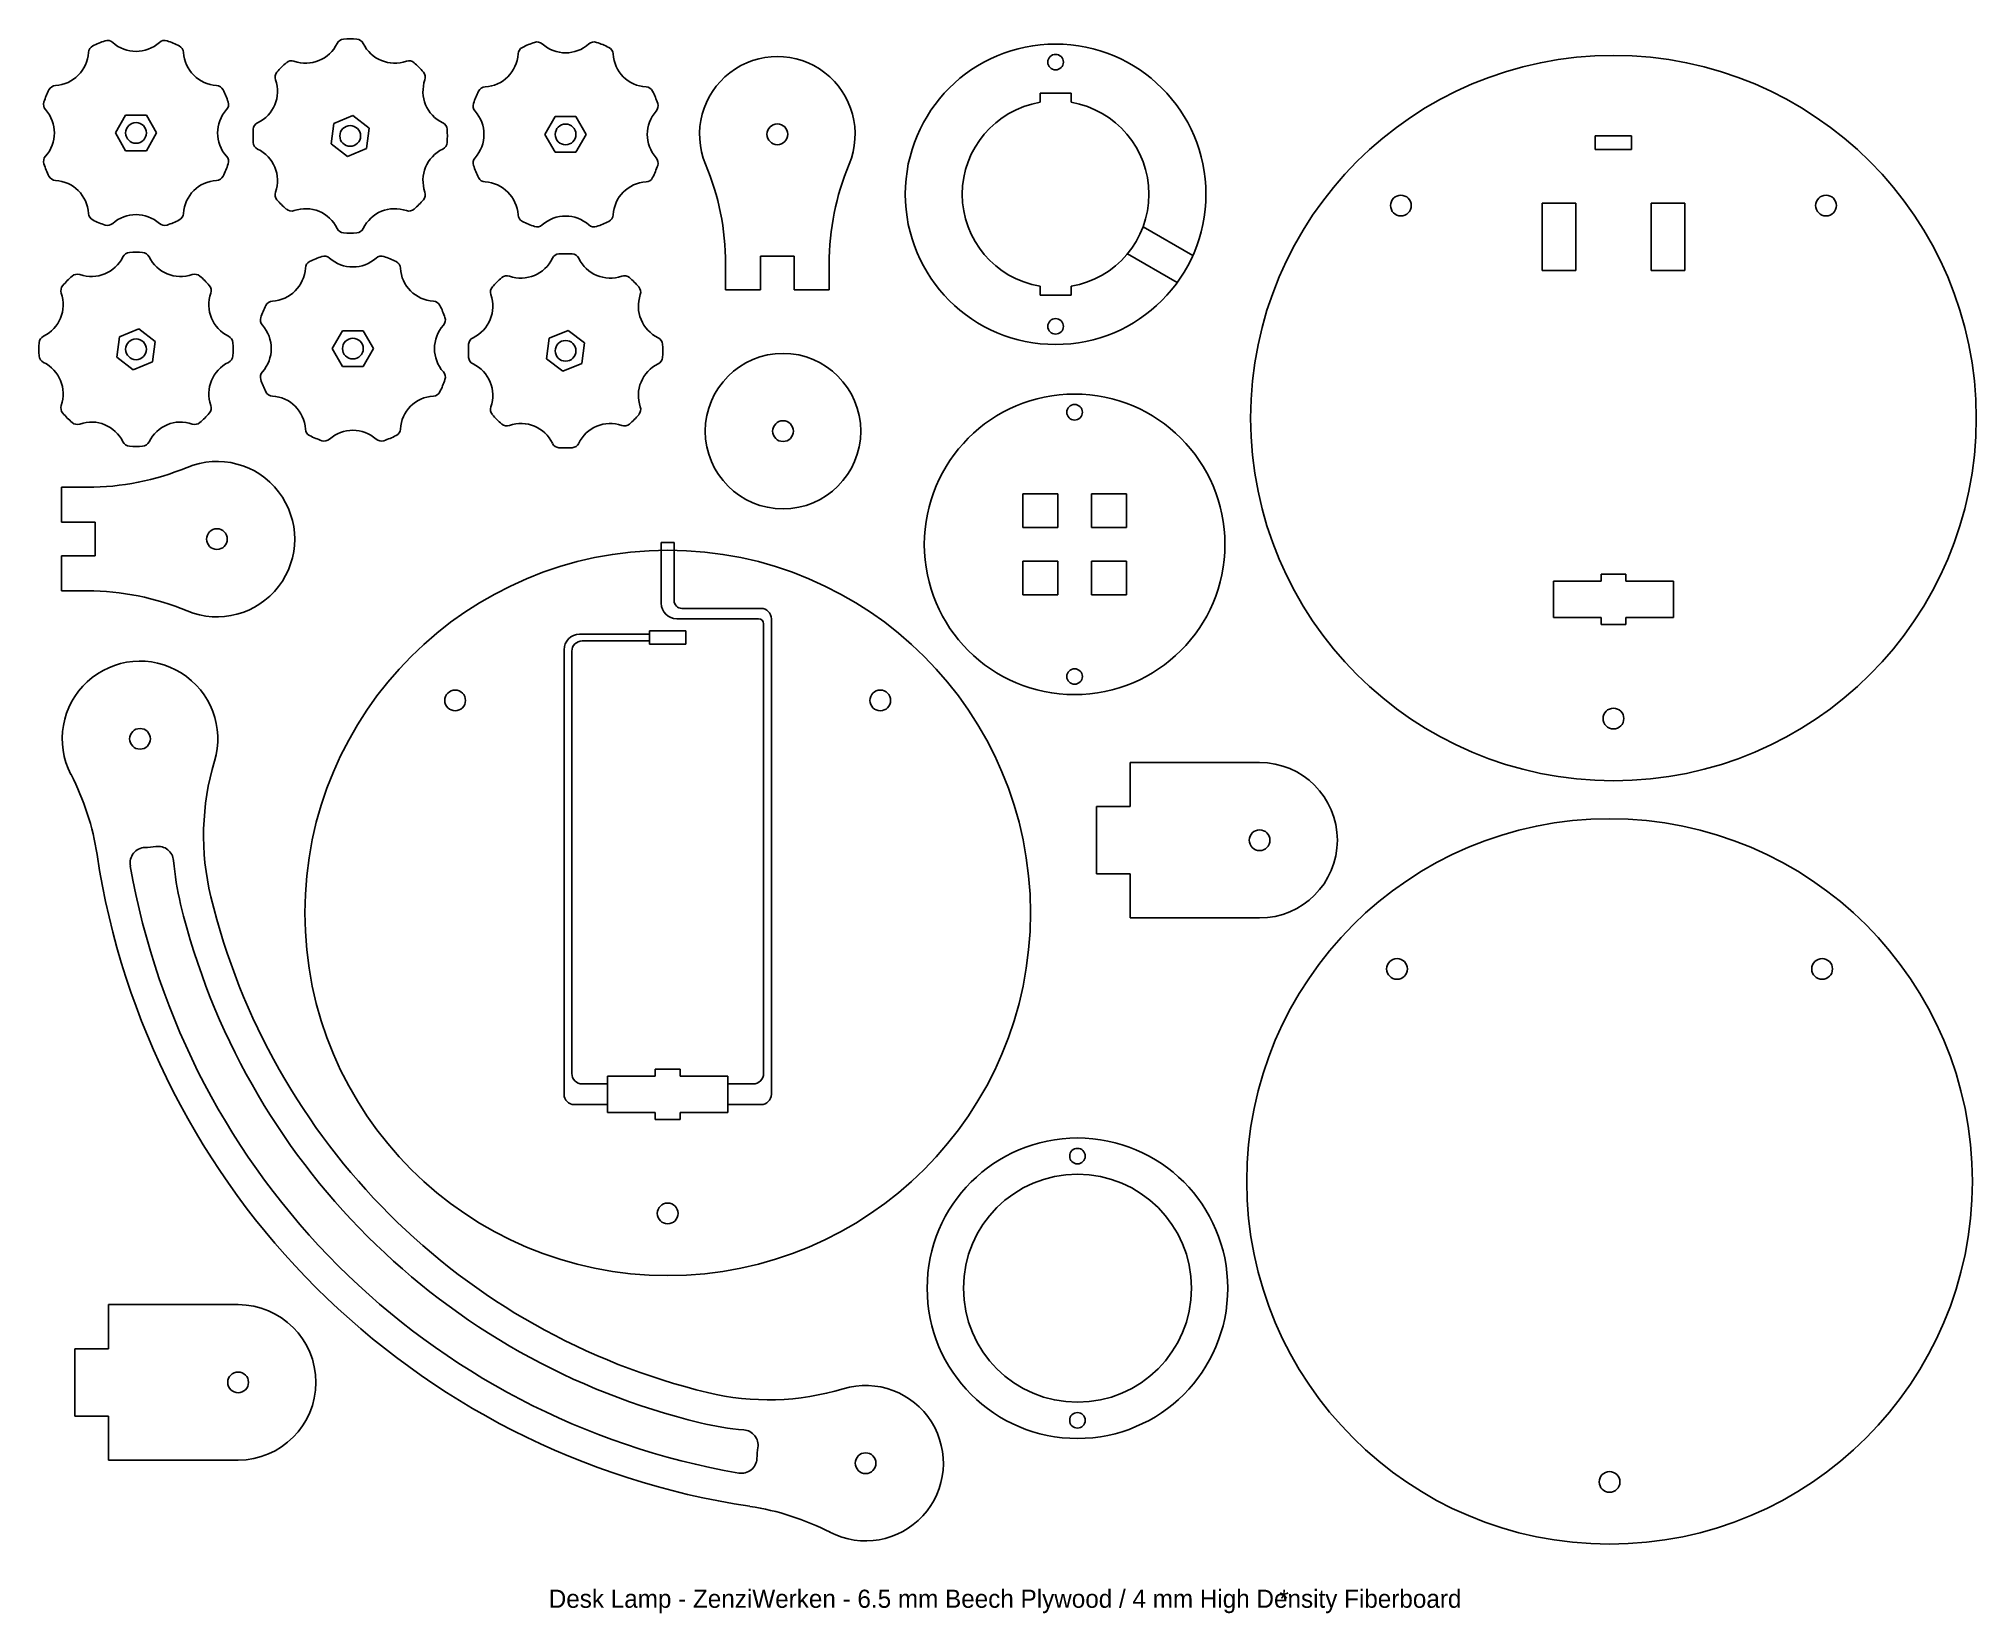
# Model space of a CAD drawing. Extents: x 26 to 400, y 16 to 319.
import ezdxf

# ---------------------------------------------------------------- set-up
doc = ezdxf.new("R2010")
doc.units = 0
doc.layers.get('0').update_dxf_attribs({"linetype": 'CONTINUOUS'})
doc.layers.add('STANDARD', color=7, linetype='CONTINUOUS')

# ---------------------------------------------------------------- blocks, each defined once
blk = doc.blocks.new('*X47')
at = {"layer": 'STANDARD', "color": 7, "linetype": 'CONTINUOUS'}
for s, p in [('Desk Lamp - ZenziWerken - 6.5 mm Beech Plywood / 4 mm High Density Fiberboard', (124.42, 16.64)), ('*', (265.39, 16.64))]:
    blk.add_text(s, height=3.5, dxfattribs=at).set_placement(p)
blk = doc.blocks.new('SE1')
at = {"layer": 'STANDARD', "color": 7, "linetype": 'CONTINUOUS'}
for radius in [15, 2]:
    blk.add_circle((169.62, 243.75), radius, dxfattribs=at)
blk = doc.blocks.new('SE')
at = {"layer": 'STANDARD'}
blk.add_blockref('SE1', (0, 0), dxfattribs=at)
blk = doc.blocks.new('SE3')
at = {"layer": 'STANDARD', "color": 7, "linetype": 'CONTINUOUS'}
for p, q in [((39.49, 75.15), (39.49, 66.65)), ((64.49, 75.15), (39.49, 75.15)), ((39.49, 66.65), (32.99, 66.65)), ((32.99, 66.65), (32.99, 53.65)), ((32.99, 53.65), (39.49, 53.65)), ((39.49, 53.65), (39.49, 45.15)), ((39.49, 45.15), (64.49, 45.15))]:
    blk.add_line(p, q, dxfattribs=at)
blk.add_circle((64.49, 60.15), 2, dxfattribs=at)
blk.add_arc((64.49, 60.15), 15, 270, 90, dxfattribs=at)
blk = doc.blocks.new('SE2')
at = {"layer": 'STANDARD'}
blk.add_blockref('SE3', (0, 0), dxfattribs=at)
blk = doc.blocks.new('SE5')
at = {"layer": 'STANDARD', "color": 7, "linetype": 'CONTINUOUS'}
for p, q in [((30.4, 226.16), (30.4, 232.91)), ((30.4, 232.91), (35.4, 232.91)), ((36.9, 226.16), (30.4, 226.16)), ((36.9, 219.66), (36.9, 226.16)), ((30.4, 212.91), (30.4, 219.66)), ((30.4, 219.66), (36.9, 219.66)), ((35.4, 212.91), (30.4, 212.91))]:
    blk.add_line(p, q, dxfattribs=at)
blk.add_circle((60.4, 222.91), 2, dxfattribs=at)
for centre, radius, start, end in [((35.4, 282.91), 50, 270, 292.6199), ((60.4, 222.91), 15, 247.3801, 112.6199), ((35.4, 162.91), 50, 67.3801, 90)]:
    blk.add_arc(centre, radius, start, end, dxfattribs=at)
blk = doc.blocks.new('SE4')
at = {"layer": 'STANDARD'}
blk.add_blockref('SE5', (0, 0), dxfattribs=at)
blk = doc.blocks.new('SE7')
at = {"layer": 'STANDARD', "color": 7, "linetype": 'CONTINUOUS'}
for p, q in [((171.78, 277.54), (165.28, 277.54)), ((165.28, 277.54), (165.28, 271.04)), ((171.78, 271.04), (171.78, 277.54)), ((158.53, 271.04), (158.53, 276.04)), ((178.53, 276.04), (178.53, 271.04)), ((165.28, 271.04), (158.53, 271.04)), ((178.53, 271.04), (171.78, 271.04))]:
    blk.add_line(p, q, dxfattribs=at)
blk.add_circle((168.53, 301.04), 2, dxfattribs=at)
for centre, radius, start, end in [((168.53, 301.04), 15, 337.3801, 202.6199), ((108.53, 276.04), 50, 0, 22.6199), ((228.53, 276.04), 50, 157.3801, 180)]:
    blk.add_arc(centre, radius, start, end, dxfattribs=at)
blk = doc.blocks.new('SE6')
at = {"layer": 'STANDARD'}
blk.add_blockref('SE7', (0, 0), dxfattribs=at)
blk = doc.blocks.new('SE9')
at = {"layer": 'STANDARD', "color": 7, "linetype": 'CONTINUOUS'}
for p, q in [((236.58, 179.79), (236.58, 171.29)), ((261.58, 179.79), (236.58, 179.79)), ((236.58, 171.29), (230.08, 171.29)), ((230.08, 171.29), (230.08, 158.29)), ((230.08, 158.29), (236.58, 158.29)), ((236.58, 158.29), (236.58, 149.79)), ((236.58, 149.79), (261.58, 149.79))]:
    blk.add_line(p, q, dxfattribs=at)
blk.add_circle((261.58, 164.79), 2, dxfattribs=at)
blk.add_arc((261.58, 164.79), 15, 270, 90, dxfattribs=at)
blk = doc.blocks.new('SE8')
at = {"layer": 'STANDARD'}
blk.add_blockref('SE9', (0, 0), dxfattribs=at)
blk = doc.blocks.new('SE11')
at = {"layer": 'STANDARD', "color": 7, "linetype": 'CONTINUOUS'}
for centre in [(45.56, 184.36), (185.56, 44.55)]:
    blk.add_circle(centre, 2, dxfattribs=at)
for centre, radius, start, end in [((45.56, 184.36), 15, 343.2967, 207.3624), ((107.82, 165.68), 50, 163.2967, 193.6438), ((-12.16, 154.49), 50, 8.6454, 27.3624), ((185.56, 184.55), 150, 188.6454, 261.4318), ((46.65, 160.39), 3, 92.5933, 189.8679), ((45.56, 184.36), 21, 272.5933, 278.3257), ((49.04, 160.61), 3, 4.9248, 98.3257), ((107.82, 165.68), 56, 184.9248, 193.6438), ((185.56, 184.55), 144, 189.8679, 260.2094), ((185.56, 184.55), 130, 193.6438, 256.4335), ((185.56, 184.55), 136, 193.6438, 256.4335), ((166.8, 106.78), 50, 256.4335, 286.7805), ((185.56, 44.55), 15, 242.7149, 106.7805), ((166.8, 106.78), 56, 256.4335, 265.1524), ((161.81, 47.99), 3, 351.7515, 85.1524), ((161.59, 45.6), 3, 260.2094, 357.484), ((185.56, 44.55), 21, 171.7515, 177.484), ((155.77, -13.22), 50, 62.7149, 81.4318)]:
    blk.add_arc(centre, radius, start, end, dxfattribs=at)
blk = doc.blocks.new('SE10')
at = {"layer": 'STANDARD'}
blk.add_blockref('SE11', (0, 0), dxfattribs=at)
blk = doc.blocks.new('SE15')
at = {"layer": 'STANDARD', "color": 7, "linetype": 'CONTINUOUS'}
for p, q in [((42.79, 304.75), (40.8, 301.3)), ((46.78, 304.75), (42.79, 304.75)), ((48.77, 301.3), (46.78, 304.75)), ((40.8, 301.3), (42.79, 297.85)), ((46.78, 297.85), (48.77, 301.3)), ((42.79, 297.85), (46.78, 297.85))]:
    blk.add_line(p, q, dxfattribs=at)
blk = doc.blocks.new('SE14')
at = {"layer": 'STANDARD'}
blk.add_blockref('SE15', (0, 0), dxfattribs=at)
blk = doc.blocks.new('SE13')
at = {"layer": 'STANDARD', "color": 7, "linetype": 'CONTINUOUS'}
blk.add_circle((44.79, 301.3), 2, dxfattribs=at)
for centre, radius, start, end in [((37.11, 316.75), 1.5, 116.4104, 176.8018), ((44.79, 301.3), 18.75, 108.5896, 116.4104), ((39.29, 317.65), 1.5, 48.1982, 108.5896), ((44.79, 323.8), 6.75, 228.1982, 311.8018), ((50.29, 317.65), 1.5, 71.4104, 131.8018), ((44.79, 301.3), 18.75, 63.5896, 71.4104), ((52.46, 316.75), 1.5, 3.1982, 63.5896), ((28.88, 317.21), 6.75, 273.1982, 356.8018), ((60.7, 317.21), 6.75, 183.1982, 266.8018), ((29.34, 308.97), 1.5, 93.1982, 153.5896), ((60.24, 308.97), 1.5, 26.4104, 86.8018), ((28.44, 306.8), 1.5, 161.4104, 221.8018), ((44.79, 301.3), 18.75, 153.5896, 161.4104), ((44.79, 301.3), 18.75, 18.5896, 26.4104), ((61.14, 306.8), 1.5, 318.1982, 18.5896), ((22.29, 301.3), 6.75, 318.1982, 41.8018), ((67.29, 301.3), 6.75, 138.1982, 221.8018), ((28.44, 295.8), 1.5, 138.1982, 198.5896), ((44.79, 301.3), 18.75, 198.5896, 206.4104), ((44.79, 301.3), 18.75, 333.5896, 341.4104), ((61.14, 295.8), 1.5, 341.4104, 41.8018), ((29.34, 293.63), 1.5, 206.4104, 266.8018), ((28.88, 285.39), 6.75, 3.1982, 86.8018), ((60.7, 285.39), 6.75, 93.1982, 176.8018), ((60.24, 293.63), 1.5, 273.1982, 333.5896), ((37.11, 285.85), 1.5, 183.1982, 243.5896), ((44.79, 301.3), 18.75, 243.5896, 251.4104), ((44.79, 278.8), 6.75, 48.1982, 131.8018), ((44.79, 301.3), 18.75, 288.5896, 296.4104), ((52.46, 285.85), 1.5, 296.4104, 356.8018), ((39.29, 284.95), 1.5, 251.4104, 311.8018), ((50.29, 284.95), 1.5, 228.1982, 288.5896)]:
    blk.add_arc(centre, radius, start, end, dxfattribs=at)
blk.add_blockref('SE14', (0, 0))
blk = doc.blocks.new('SE12')
at = {"layer": 'STANDARD'}
blk.add_blockref('SE13', (0, 0), dxfattribs=at)
blk = doc.blocks.new('SE19')
at = {"layer": 'STANDARD', "color": 7, "linetype": 'CONTINUOUS'}
for p, q in [((41.63, 261.96), (41.11, 258.01)), ((45.31, 263.49), (41.63, 261.96)), ((48.47, 261.06), (45.31, 263.49)), ((41.11, 258.01), (44.27, 255.59)), ((47.95, 257.11), (48.47, 261.06)), ((44.27, 255.59), (47.95, 257.11))]:
    blk.add_line(p, q, dxfattribs=at)
blk = doc.blocks.new('SE18')
at = {"layer": 'STANDARD'}
blk.add_blockref('SE19', (0, 0), dxfattribs=at)
blk = doc.blocks.new('SE17')
at = {"layer": 'STANDARD', "color": 7, "linetype": 'CONTINUOUS'}
blk.add_circle((44.79, 259.54), 2, dxfattribs=at)
for centre, radius, start, end in [((36.18, 280.33), 6.75, 250.6982, 334.3018), ((43.61, 276.75), 1.5, 93.9104, 154.3018), ((44.79, 259.54), 18.75, 86.0896, 93.9104), ((45.96, 276.75), 1.5, 25.6982, 86.0896), ((53.4, 280.33), 6.75, 205.6982, 289.3018), ((44.79, 259.54), 18.75, 131.0896, 138.9104), ((33.45, 272.54), 1.5, 70.6982, 131.0896), ((56.12, 272.54), 1.5, 48.9104, 109.3018), ((44.79, 259.54), 18.75, 41.0896, 48.9104), ((24, 268.15), 6.75, 295.6982, 19.3018), ((31.79, 270.88), 1.5, 138.9104, 199.3018), ((65.57, 268.15), 6.75, 160.6982, 244.3018), ((57.79, 270.88), 1.5, 340.6982, 41.0896), ((27.58, 260.72), 1.5, 115.6982, 176.0896), ((62, 260.72), 1.5, 3.9104, 64.3018), ((44.79, 259.54), 18.75, 176.0896, 183.9104), ((27.58, 258.36), 1.5, 183.9104, 244.3018), ((62, 258.36), 1.5, 295.6982, 356.0896), ((44.79, 259.54), 18.75, 356.0896, 3.9104), ((24, 250.93), 6.75, 340.6982, 64.3018), ((65.57, 250.93), 6.75, 115.6982, 199.3018), ((31.79, 248.2), 1.5, 160.6982, 221.0896), ((44.79, 259.54), 18.75, 221.0896, 228.9104), ((44.79, 259.54), 18.75, 311.0896, 318.9104), ((57.79, 248.2), 1.5, 318.9104, 19.3018), ((33.45, 246.54), 1.5, 228.9104, 289.3018), ((36.18, 238.75), 6.75, 25.6982, 109.3018), ((53.4, 238.75), 6.75, 70.6982, 154.3018), ((56.12, 246.54), 1.5, 250.6982, 311.0896), ((43.61, 242.33), 1.5, 205.6982, 266.0896), ((44.79, 259.54), 18.75, 266.0896, 273.9104), ((45.96, 242.33), 1.5, 273.9104, 334.3018)]:
    blk.add_arc(centre, radius, start, end, dxfattribs=at)
blk.add_blockref('SE18', (0, 0))
blk = doc.blocks.new('SE16')
at = {"layer": 'STANDARD'}
blk.add_blockref('SE17', (0, 0), dxfattribs=at)
blk = doc.blocks.new('SE23')
at = {"layer": 'STANDARD', "color": 7, "linetype": 'CONTINUOUS'}
for p, q in [((84.64, 263.13), (82.65, 259.68)), ((88.62, 263.13), (84.64, 263.13)), ((90.61, 259.68), (88.62, 263.13)), ((82.65, 259.68), (84.64, 256.23)), ((88.62, 256.23), (90.61, 259.68)), ((84.64, 256.23), (88.62, 256.23))]:
    blk.add_line(p, q, dxfattribs=at)
blk = doc.blocks.new('SE22')
at = {"layer": 'STANDARD'}
blk.add_blockref('SE23', (0, 0), dxfattribs=at)
blk = doc.blocks.new('SE21')
at = {"layer": 'STANDARD', "color": 7, "linetype": 'CONTINUOUS'}
blk.add_circle((86.63, 259.68), 2, dxfattribs=at)
for centre, radius, start, end in [((86.63, 259.68), 18.75, 108.5896, 116.4104), ((81.13, 276.03), 1.5, 48.1982, 108.5896), ((86.63, 282.18), 6.75, 228.1982, 311.8018), ((92.13, 276.03), 1.5, 71.4104, 131.8018), ((86.63, 259.68), 18.75, 63.5896, 71.4104), ((70.72, 275.59), 6.75, 273.1982, 356.8018), ((78.96, 275.13), 1.5, 116.4104, 176.8018), ((94.3, 275.13), 1.5, 3.1982, 63.5896), ((102.54, 275.59), 6.75, 183.1982, 266.8018), ((70.28, 265.18), 1.5, 161.4104, 221.8018), ((86.63, 259.68), 18.75, 153.5896, 161.4104), ((71.18, 267.35), 1.5, 93.1982, 153.5896), ((102.08, 267.35), 1.5, 26.4104, 86.8018), ((86.63, 259.68), 18.75, 18.5896, 26.4104), ((102.98, 265.18), 1.5, 318.1982, 18.5896), ((64.13, 259.68), 6.75, 318.1982, 41.8018), ((109.13, 259.68), 6.75, 138.1982, 221.8018), ((70.28, 254.18), 1.5, 138.1982, 198.5896), ((102.98, 254.18), 1.5, 341.4104, 41.8018), ((86.63, 259.68), 18.75, 198.5896, 206.4104), ((71.18, 252.01), 1.5, 206.4104, 266.8018), ((70.72, 243.77), 6.75, 3.1982, 86.8018), ((102.54, 243.77), 6.75, 93.1982, 176.8018), ((102.08, 252.01), 1.5, 273.1982, 333.5896), ((86.63, 259.68), 18.75, 333.5896, 341.4104), ((78.96, 244.23), 1.5, 183.1982, 243.5896), ((86.63, 237.18), 6.75, 48.1982, 131.8018), ((94.3, 244.23), 1.5, 296.4104, 356.8018), ((86.63, 259.68), 18.75, 243.5896, 251.4104), ((81.13, 243.33), 1.5, 251.4104, 311.8018), ((92.13, 243.33), 1.5, 228.1982, 288.5896), ((86.63, 259.68), 18.75, 288.5896, 296.4104)]:
    blk.add_arc(centre, radius, start, end, dxfattribs=at)
blk.add_blockref('SE22', (0, 0))
blk = doc.blocks.new('SE20')
at = {"layer": 'STANDARD'}
blk.add_blockref('SE21', (0, 0), dxfattribs=at)
blk = doc.blocks.new('SE27')
at = {"layer": 'STANDARD', "color": 7, "linetype": 'CONTINUOUS'}
for p, q in [((82.95, 303.15), (82.43, 299.2)), ((86.63, 304.67), (82.95, 303.15)), ((89.79, 302.25), (86.63, 304.67)), ((82.43, 299.2), (85.59, 296.77)), ((89.27, 298.3), (89.79, 302.25)), ((85.59, 296.77), (89.27, 298.3))]:
    blk.add_line(p, q, dxfattribs=at)
blk = doc.blocks.new('SE26')
at = {"layer": 'STANDARD'}
blk.add_blockref('SE27', (0, 0), dxfattribs=at)
blk = doc.blocks.new('SE25')
at = {"layer": 'STANDARD', "color": 7, "linetype": 'CONTINUOUS'}
blk.add_circle((86.11, 300.72), 2, dxfattribs=at)
for centre, radius, start, end in [((77.5, 321.51), 6.75, 250.6982, 334.3018), ((84.94, 317.93), 1.5, 93.9104, 154.3018), ((86.11, 300.72), 18.75, 86.0896, 93.9104), ((87.29, 317.93), 1.5, 25.6982, 86.0896), ((94.72, 321.51), 6.75, 205.6982, 289.3018), ((86.11, 300.72), 18.75, 131.0896, 138.9104), ((74.78, 313.72), 1.5, 70.6982, 131.0896), ((97.45, 313.72), 1.5, 48.9104, 109.3018), ((86.11, 300.72), 18.75, 41.0896, 48.9104), ((65.33, 309.33), 6.75, 295.6982, 19.3018), ((73.11, 312.06), 1.5, 138.9104, 199.3018), ((106.9, 309.33), 6.75, 160.6982, 244.3018), ((99.11, 312.06), 1.5, 340.6982, 41.0896), ((68.9, 301.9), 1.5, 115.6982, 176.0896), ((103.32, 301.9), 1.5, 3.9104, 64.3018), ((86.11, 300.72), 18.75, 176.0896, 183.9104), ((68.9, 299.55), 1.5, 183.9104, 244.3018), ((103.32, 299.55), 1.5, 295.6982, 356.0896), ((86.11, 300.72), 18.75, 356.0896, 3.9104), ((65.33, 292.11), 6.75, 340.6982, 64.3018), ((106.9, 292.11), 6.75, 115.6982, 199.3018), ((73.11, 289.39), 1.5, 160.6982, 221.0896), ((86.11, 300.72), 18.75, 221.0896, 228.9104), ((86.11, 300.72), 18.75, 311.0896, 318.9104), ((99.11, 289.39), 1.5, 318.9104, 19.3018), ((74.78, 287.72), 1.5, 228.9104, 289.3018), ((77.5, 279.94), 6.75, 25.6982, 109.3018), ((94.72, 279.94), 6.75, 70.6982, 154.3018), ((97.45, 287.72), 1.5, 250.6982, 311.0896), ((84.94, 283.51), 1.5, 205.6982, 266.0896), ((86.11, 300.72), 18.75, 266.0896, 273.9104), ((87.29, 283.51), 1.5, 273.9104, 334.3018)]:
    blk.add_arc(centre, radius, start, end, dxfattribs=at)
blk.add_blockref('SE26', (0, 0))
blk = doc.blocks.new('SE24')
at = {"layer": 'STANDARD'}
blk.add_blockref('SE25', (0, 0), dxfattribs=at)
blk = doc.blocks.new('SE31')
at = {"layer": 'STANDARD', "color": 7, "linetype": 'CONTINUOUS'}
for p, q in [((125.68, 304.47), (123.69, 301.02)), ((129.66, 304.47), (125.68, 304.47)), ((131.65, 301.02), (129.66, 304.47)), ((123.69, 301.02), (125.68, 297.57)), ((129.66, 297.57), (131.65, 301.02)), ((125.68, 297.57), (129.66, 297.57))]:
    blk.add_line(p, q, dxfattribs=at)
blk = doc.blocks.new('SE30')
at = {"layer": 'STANDARD'}
blk.add_blockref('SE31', (0, 0), dxfattribs=at)
blk = doc.blocks.new('SE29')
at = {"layer": 'STANDARD', "color": 7, "linetype": 'CONTINUOUS'}
blk.add_circle((127.67, 301.02), 2, dxfattribs=at)
for centre, radius, start, end in [((120, 316.47), 1.5, 116.4104, 176.8018), ((127.67, 301.02), 18.75, 108.5896, 116.4104), ((122.17, 317.37), 1.5, 48.1982, 108.5896), ((127.67, 323.52), 6.75, 228.1982, 311.8018), ((133.17, 317.37), 1.5, 71.4104, 131.8018), ((127.67, 301.02), 18.75, 63.5896, 71.4104), ((135.34, 316.47), 1.5, 3.1982, 63.5896), ((111.76, 316.93), 6.75, 273.1982, 356.8018), ((143.58, 316.93), 6.75, 183.1982, 266.8018), ((111.32, 306.52), 1.5, 161.4104, 221.8018), ((127.67, 301.02), 18.75, 153.5896, 161.4104), ((112.22, 308.69), 1.5, 93.1982, 153.5896), ((143.12, 308.69), 1.5, 26.4104, 86.8018), ((127.67, 301.02), 18.75, 18.5896, 26.4104), ((144.02, 306.52), 1.5, 318.1982, 18.5896), ((105.17, 301.02), 6.75, 318.1982, 41.8018), ((150.17, 301.02), 6.75, 138.1982, 221.8018), ((111.32, 295.52), 1.5, 138.1982, 198.5896), ((144.02, 295.52), 1.5, 341.4104, 41.8018), ((127.67, 301.02), 18.75, 198.5896, 206.4104), ((112.22, 293.34), 1.5, 206.4104, 266.8018), ((111.76, 285.11), 6.75, 3.1982, 86.8018), ((143.58, 285.11), 6.75, 93.1982, 176.8018), ((143.12, 293.34), 1.5, 273.1982, 333.5896), ((127.67, 301.02), 18.75, 333.5896, 341.4104), ((120, 285.57), 1.5, 183.1982, 243.5896), ((127.67, 301.02), 18.75, 243.5896, 251.4104), ((127.67, 278.52), 6.75, 48.1982, 131.8018), ((127.67, 301.02), 18.75, 288.5896, 296.4104), ((135.34, 285.57), 1.5, 296.4104, 356.8018), ((122.17, 284.67), 1.5, 251.4104, 311.8018), ((133.17, 284.67), 1.5, 228.1982, 288.5896)]:
    blk.add_arc(centre, radius, start, end, dxfattribs=at)
blk.add_blockref('SE30', (0, 0))
blk = doc.blocks.new('SE28')
at = {"layer": 'STANDARD'}
blk.add_blockref('SE29', (0, 0), dxfattribs=at)
blk = doc.blocks.new('SE35')
at = {"layer": 'STANDARD', "color": 7, "linetype": 'CONTINUOUS'}
for p, q in [((124.51, 261.68), (123.99, 257.73)), ((128.19, 263.2), (124.51, 261.68)), ((131.35, 260.78), (128.19, 263.2)), ((130.83, 256.83), (131.35, 260.78)), ((123.99, 257.73), (127.15, 255.3)), ((127.15, 255.3), (130.83, 256.83))]:
    blk.add_line(p, q, dxfattribs=at)
blk = doc.blocks.new('SE34')
at = {"layer": 'STANDARD'}
blk.add_blockref('SE35', (0, 0), dxfattribs=at)
blk = doc.blocks.new('SE33')
at = {"layer": 'STANDARD', "color": 7, "linetype": 'CONTINUOUS'}
blk.add_circle((127.67, 259.25), 2, dxfattribs=at)
for centre, radius, start, end in [((119.06, 280.04), 6.75, 250.6982, 334.3018), ((126.49, 276.46), 1.5, 93.9104, 154.3018), ((127.67, 259.25), 18.75, 86.0896, 93.9104), ((128.85, 276.46), 1.5, 25.6982, 86.0896), ((136.28, 280.04), 6.75, 205.6982, 289.3018), ((127.67, 259.25), 18.75, 131.0896, 138.9104), ((116.33, 272.25), 1.5, 70.6982, 131.0896), ((139.01, 272.25), 1.5, 48.9104, 109.3018), ((127.67, 259.25), 18.75, 41.0896, 48.9104), ((106.88, 267.86), 6.75, 295.6982, 19.3018), ((114.67, 270.59), 1.5, 138.9104, 199.3018), ((148.46, 267.86), 6.75, 160.6982, 244.3018), ((140.67, 270.59), 1.5, 340.6982, 41.0896), ((110.46, 260.43), 1.5, 115.6982, 176.0896), ((144.88, 260.43), 1.5, 3.9104, 64.3018), ((127.67, 259.25), 18.75, 176.0896, 183.9104), ((110.46, 258.08), 1.5, 183.9104, 244.3018), ((144.88, 258.08), 1.5, 295.6982, 356.0896), ((127.67, 259.25), 18.75, 356.0896, 3.9104), ((106.88, 250.64), 6.75, 340.6982, 64.3018), ((148.46, 250.64), 6.75, 115.6982, 199.3018), ((114.67, 247.92), 1.5, 160.6982, 221.0896), ((127.67, 259.25), 18.75, 221.0896, 228.9104), ((127.67, 259.25), 18.75, 311.0896, 318.9104), ((140.67, 247.92), 1.5, 318.9104, 19.3018), ((116.33, 246.25), 1.5, 228.9104, 289.3018), ((119.06, 238.47), 6.75, 25.6982, 109.3018), ((136.28, 238.47), 6.75, 70.6982, 154.3018), ((139.01, 246.25), 1.5, 250.6982, 311.0896), ((126.49, 242.04), 1.5, 205.6982, 266.0896), ((127.67, 259.25), 18.75, 266.0896, 273.9104), ((128.85, 242.04), 1.5, 273.9104, 334.3018)]:
    blk.add_arc(centre, radius, start, end, dxfattribs=at)
blk.add_blockref('SE34', (0, 0))
blk = doc.blocks.new('SE32')
at = {"layer": 'STANDARD'}
blk.add_blockref('SE33', (0, 0), dxfattribs=at)
blk = doc.blocks.new('SE37')
at = {"layer": 'STANDARD', "color": 7, "linetype": 'CONTINUOUS'}
for p, q in [((215.88, 231.64), (222.63, 231.64)), ((215.88, 225.14), (215.88, 231.64)), ((222.63, 231.64), (222.63, 225.14)), ((229.13, 231.64), (235.88, 231.64)), ((229.13, 225.14), (229.13, 231.64)), ((235.88, 231.64), (235.88, 225.14)), ((222.63, 225.14), (215.88, 225.14)), ((235.88, 225.14), (229.13, 225.14)), ((222.63, 218.64), (215.88, 218.64)), ((215.88, 212.14), (215.88, 218.64)), ((222.63, 218.64), (222.63, 212.14)), ((235.88, 218.64), (229.13, 218.64)), ((229.13, 212.14), (229.13, 218.64)), ((235.88, 218.64), (235.88, 212.14)), ((222.63, 212.14), (215.88, 212.14)), ((235.88, 212.14), (229.13, 212.14))]:
    blk.add_line(p, q, dxfattribs=at)
for centre, radius in [((225.88, 221.89), 29), ((225.88, 247.39), 1.5), ((225.88, 196.39), 1.5)]:
    blk.add_circle(centre, radius, dxfattribs=at)
blk = doc.blocks.new('SE36')
at = {"layer": 'STANDARD'}
blk.add_blockref('SE37', (0, 0), dxfattribs=at)
blk = doc.blocks.new('SE39')
at = {"layer": 'STANDARD', "color": 7, "linetype": 'CONTINUOUS'}
for centre, radius in [((226.43, 78.32), 29), ((226.43, 103.82), 1.5), ((226.43, 78.32), 22), ((226.43, 52.82), 1.5)]:
    blk.add_circle(centre, radius, dxfattribs=at)
blk = doc.blocks.new('SE38')
at = {"layer": 'STANDARD'}
blk.add_blockref('SE39', (0, 0), dxfattribs=at)
blk = doc.blocks.new('SE41')
at = {"layer": 'STANDARD', "color": 7, "linetype": 'CONTINUOUS'}
for p, q in [((219.21, 308.97), (219.21, 307.22)), ((225.21, 308.97), (219.21, 308.97)), ((225.21, 307.22), (225.21, 308.97)), ((248.69, 277.65), (239.08, 283.19)), ((236.08, 278), (245.69, 272.45)), ((219.21, 271.72), (219.21, 269.97)), ((219.21, 269.97), (225.21, 269.97)), ((225.21, 269.97), (225.21, 271.72))]:
    blk.add_line(p, q, dxfattribs=at)
for centre, radius in [((222.21, 289.47), 29), ((222.21, 314.97), 1.5), ((222.21, 263.97), 1.5)]:
    blk.add_circle(centre, radius, dxfattribs=at)
for start, end in [(99.5941, 260.4059), (279.5941, 80.4059)]:
    blk.add_arc((222.21, 289.47), 18, start, end, dxfattribs=at)
blk = doc.blocks.new('SE40')
at = {"layer": 'STANDARD'}
blk.add_blockref('SE41', (0, 0), dxfattribs=at)
blk = doc.blocks.new('SE43')
at = {"layer": 'STANDARD', "color": 7, "linetype": 'CONTINUOUS'}
for p, q in [((146.12, 222.26), (148.62, 222.26)), ((146.12, 210.53), (146.12, 222.26)), ((148.62, 222.26), (148.62, 211.03)), ((165.37, 209.53), (150.12, 209.53)), ((149.12, 207.53), (164.87, 207.53)), ((165.87, 206.53), (165.87, 204.56)), ((167.37, 204.56), (167.37, 207.53)), ((130.37, 204.56), (143.87, 204.56)), ((143.87, 203.26), (130.87, 203.26)), ((143.87, 205.21), (143.87, 203.91)), ((143.87, 205.21), (143.87, 202.61)), ((150.87, 205.21), (143.87, 205.21)), ((143.87, 202.61), (150.87, 202.61)), ((150.87, 202.61), (150.87, 205.21)), ((165.87, 204.56), (165.87, 119.76)), ((167.37, 115.76), (167.37, 204.56)), ((127.37, 201.56), (127.37, 115.76)), ((128.87, 119.76), (128.87, 201.26)), ((144.97, 119.26), (144.97, 120.61)), ((144.97, 120.61), (149.77, 120.61)), ((149.77, 120.61), (149.77, 119.26)), ((127.37, 117.76), (127.37, 115.76)), ((135.77, 117.76), (130.87, 117.76)), ((135.77, 119.26), (135.77, 117.76)), ((144.97, 119.26), (135.77, 119.26)), ((135.77, 117.76), (135.77, 113.76)), ((158.97, 119.26), (149.77, 119.26)), ((158.97, 117.76), (158.97, 119.26)), ((158.97, 117.76), (158.97, 113.76)), ((163.87, 117.76), (158.97, 117.76)), ((167.37, 115.76), (167.37, 117.76)), ((129.37, 113.76), (135.77, 113.76)), ((135.77, 113.76), (135.77, 112.26)), ((135.77, 112.26), (144.97, 112.26)), ((144.97, 110.91), (144.97, 112.26)), ((149.77, 112.26), (149.77, 110.91)), ((149.77, 112.26), (158.97, 112.26)), ((158.97, 112.26), (158.97, 113.76)), ((158.97, 113.76), (165.37, 113.76)), ((149.77, 110.91), (144.97, 110.91))]:
    blk.add_line(p, q, dxfattribs=at)
for centre, radius in [((147.37, 150.76), 70), ((106.36, 191.77), 2), ((188.39, 191.77), 2), ((147.37, 92.76), 2)]:
    blk.add_circle(centre, radius, dxfattribs=at)
for centre, radius, start, end in [((149.12, 210.53), 3, 180, 270), ((150.12, 211.03), 1.5, 180, 270), ((165.37, 207.53), 2, 0, 90), ((164.87, 206.53), 1, 0, 90), ((130.37, 201.56), 3, 90, 180), ((130.87, 201.26), 2, 90, 180), ((130.87, 119.76), 2, 180, 270), ((163.87, 119.76), 2, 270, 0), ((129.37, 115.76), 2, 180, 270), ((165.37, 115.76), 2, 270, 0)]:
    blk.add_arc(centre, radius, start, end, dxfattribs=at)
blk = doc.blocks.new('SE42')
at = {"layer": 'STANDARD'}
blk.add_blockref('SE43', (0, 0), dxfattribs=at)
blk = doc.blocks.new('SE45')
at = {"layer": 'STANDARD', "color": 7, "linetype": 'CONTINUOUS'}
for centre, radius in [((329.1, 98.93), 70), ((288.09, 139.94), 2), ((370.11, 139.94), 2), ((329.1, 40.93), 2)]:
    blk.add_circle(centre, radius, dxfattribs=at)
blk = doc.blocks.new('SE44')
at = {"layer": 'STANDARD'}
blk.add_blockref('SE45', (0, 0), dxfattribs=at)

msp = doc.modelspace()

# ---------------------------------------------------------------- linework, layer by layer
at = {"layer": 'STANDARD', "color": 7, "linetype": 'CONTINUOUS'}
for p, q in [((333.35, 300.72), (326.35, 300.72)), ((326.35, 300.72), (326.35, 298.12)), ((333.35, 298.12), (333.35, 300.72)), ((326.35, 298.12), (333.35, 298.12)), ((316.1, 287.77), (316.1, 274.77)), ((322.6, 287.77), (316.1, 287.77)), ((316.1, 287.77), (316.1, 274.77)), ((322.6, 287.77), (322.6, 274.77)), ((337.1, 274.77), (337.1, 287.77)), ((337.1, 287.77), (343.6, 287.77)), ((343.6, 274.77), (343.6, 287.77)), ((316.1, 274.77), (322.6, 274.77)), ((337.1, 274.77), (343.6, 274.77)), ((318.25, 214.77), (318.25, 213.27)), ((327.45, 214.77), (318.25, 214.77)), ((318.25, 213.27), (318.25, 209.27)), ((327.45, 214.77), (327.45, 216.12)), ((327.45, 216.12), (332.25, 216.12)), ((332.25, 216.12), (332.25, 214.77)), ((341.45, 214.77), (332.25, 214.77)), ((341.45, 213.27), (341.45, 214.77)), ((341.45, 213.27), (341.45, 209.27)), ((318.25, 209.27), (318.25, 207.77)), ((318.25, 207.77), (327.45, 207.77)), ((327.45, 206.42), (327.45, 207.77)), ((332.25, 206.42), (327.45, 206.42)), ((332.25, 207.77), (332.25, 206.42)), ((332.25, 207.77), (341.45, 207.77)), ((341.45, 207.77), (341.45, 209.27))]:
    msp.add_line(p, q, dxfattribs=at)
for centre, radius in [((329.85, 246.27), 70), ((288.84, 287.29), 2), ((370.86, 287.29), 2), ((329.85, 188.27), 2)]:
    msp.add_circle(centre, radius, dxfattribs=at)

# ---------------------------------------------------------------- block references
for name in ['SE12', 'SE24', 'SE28', 'SE40', 'SE6', 'SE16', 'SE20', 'SE32', 'SE', 'SE36', 'SE4', 'SE42', 'SE10', 'SE8', 'SE44', 'SE38', 'SE2']:
    msp.add_blockref(name, (0, 0))
at = {"layer": 'STANDARD'}
msp.add_blockref('*X47', (0, 0), dxfattribs=at)

doc.saveas('drawing.dxf')
